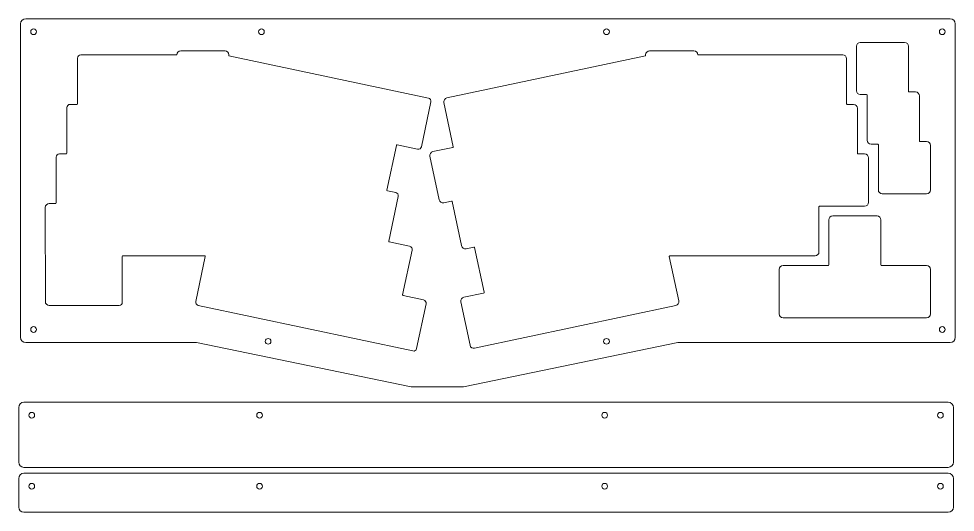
# Model space of a CAD drawing. Header units: centimetres. Extents: x -93 to 10, y -23 to 17.
# Drawn here: x -49.66 to -13.68, y -22.94 to -3.98 of the extents above; entities that cross this region are included whole.
import ezdxf

# ---------------------------------------------------------------- set-up
doc = ezdxf.new("R2010")
doc.units = ezdxf.units.CM
doc.header["$MEASUREMENT"] = 0
doc.layers.add('CASE_LAYER', color=7, linetype='Continuous')

msp = doc.modelspace()

# ---------------------------------------------------------------- linework, layer by layer
at = {"layer": 'CASE_LAYER', "lineweight": 9}
for points, knots in [([(-13.88426, -3.98496), (-13.7738, -3.98496), (-13.68426, -4.0745), (-13.68426, -4.18496), (-13.68426, -4.18496), (-13.68426, -16.22071), (-13.68426, -16.22071), (-13.68426, -16.33117), (-13.7738, -16.42071), (-13.88426, -16.42071), (-13.88426, -16.42071), (-24.3371, -16.42071), (-24.3371, -16.42071), (-24.3371, -16.42071), (-32.58326, -18.12091), (-32.58326, -18.12091), (-32.58326, -18.12091), (-34.58326, -18.12091), (-34.58326, -18.12091), (-34.58326, -18.12091), (-42.82943, -16.42071), (-42.82943, -16.42071), (-42.82943, -16.42071), (-49.393, -16.42071), (-49.393, -16.42071), (-49.50346, -16.42071), (-49.593, -16.33117), (-49.593, -16.22071), (-49.593, -16.22071), (-49.593, -4.18496), (-49.593, -4.18496), (-49.593, -4.0745), (-49.50346, -3.98496), (-49.393, -3.98496), (-49.393, -3.98496), (-13.88426, -3.98496), (-13.88426, -3.98496)], [0, 0, 0, 0, 0.08333333, 0.08333333, 0.08333333, 0.16666667, 0.16666667, 0.16666667, 0.25, 0.25, 0.25, 0.33333333, 0.33333333, 0.33333333, 0.41666667, 0.41666667, 0.41666667, 0.5, 0.5, 0.5, 0.58333333, 0.58333333, 0.58333333, 0.66666667, 0.66666667, 0.66666667, 0.75, 0.75, 0.75, 0.83333333, 0.83333333, 0.83333333, 0.91666667, 0.91666667, 0.91666667, 1, 1, 1, 1]), ([(-49.093, -4.59496), (-49.093, -4.59496), (-49.093, -4.59496), (-49.093, -4.59496), (-49.1535, -4.59496), (-49.203, -4.54546), (-49.203, -4.48496), (-49.203, -4.48496), (-49.203, -4.48496), (-49.203, -4.48496), (-49.203, -4.42446), (-49.1535, -4.37496), (-49.093, -4.37496), (-49.093, -4.37496), (-49.093, -4.37496), (-49.093, -4.37496), (-49.0325, -4.37496), (-48.983, -4.42446), (-48.983, -4.48496), (-48.983, -4.48496), (-48.983, -4.48496), (-48.983, -4.48496), (-48.983, -4.54546), (-49.0325, -4.59496), (-49.093, -4.59496)], [0, 0, 0, 0, 0.125, 0.125, 0.125, 0.25, 0.25, 0.25, 0.375, 0.375, 0.375, 0.5, 0.5, 0.5, 0.625, 0.625, 0.625, 0.75, 0.75, 0.75, 0.875, 0.875, 0.875, 1, 1, 1, 1]), ([(-40.3395, -4.59496), (-40.3395, -4.59496), (-40.3395, -4.59496), (-40.3395, -4.59496), (-40.4, -4.59496), (-40.4495, -4.54546), (-40.4495, -4.48496), (-40.4495, -4.48496), (-40.4495, -4.48496), (-40.4495, -4.48496), (-40.4495, -4.42446), (-40.4, -4.37496), (-40.3395, -4.37496), (-40.3395, -4.37496), (-40.3395, -4.37496), (-40.3395, -4.37496), (-40.279, -4.37496), (-40.2295, -4.42446), (-40.2295, -4.48496), (-40.2295, -4.48496), (-40.2295, -4.48496), (-40.2295, -4.48496), (-40.2295, -4.54546), (-40.279, -4.59496), (-40.3395, -4.59496)], [0, 0, 0, 0, 0.125, 0.125, 0.125, 0.25, 0.25, 0.25, 0.375, 0.375, 0.375, 0.5, 0.5, 0.5, 0.625, 0.625, 0.625, 0.75, 0.75, 0.75, 0.875, 0.875, 0.875, 1, 1, 1, 1]), ([(-27.08326, -4.59496), (-27.08326, -4.59496), (-27.08326, -4.59496), (-27.08326, -4.59496), (-27.14376, -4.59496), (-27.19326, -4.54546), (-27.19326, -4.48496), (-27.19326, -4.48496), (-27.19326, -4.48496), (-27.19326, -4.48496), (-27.19326, -4.42446), (-27.14376, -4.37496), (-27.08326, -4.37496), (-27.08326, -4.37496), (-27.08326, -4.37496), (-27.08326, -4.37496), (-27.02276, -4.37496), (-26.97326, -4.42446), (-26.97326, -4.48496), (-26.97326, -4.48496), (-26.97326, -4.48496), (-26.97326, -4.48496), (-26.97326, -4.54546), (-27.02276, -4.59496), (-27.08326, -4.59496)], [0, 0, 0, 0, 0.125, 0.125, 0.125, 0.25, 0.25, 0.25, 0.375, 0.375, 0.375, 0.5, 0.5, 0.5, 0.625, 0.625, 0.625, 0.75, 0.75, 0.75, 0.875, 0.875, 0.875, 1, 1, 1, 1]), ([(-14.18426, -4.59496), (-14.18426, -4.59496), (-14.18426, -4.59496), (-14.18426, -4.59496), (-14.24476, -4.59496), (-14.29426, -4.54546), (-14.29426, -4.48496), (-14.29426, -4.48496), (-14.29426, -4.48496), (-14.29426, -4.48496), (-14.29426, -4.42446), (-14.24476, -4.37496), (-14.18426, -4.37496), (-14.18426, -4.37496), (-14.18426, -4.37496), (-14.18426, -4.37496), (-14.12376, -4.37496), (-14.07426, -4.42446), (-14.07426, -4.48496), (-14.07426, -4.48496), (-14.07426, -4.48496), (-14.07426, -4.48496), (-14.07426, -4.54546), (-14.12376, -4.59496), (-14.18426, -4.59496)], [0, 0, 0, 0, 0.125, 0.125, 0.125, 0.25, 0.25, 0.25, 0.375, 0.375, 0.375, 0.5, 0.5, 0.5, 0.625, 0.625, 0.625, 0.75, 0.75, 0.75, 0.875, 0.875, 0.875, 1, 1, 1, 1]), ([(-16.63926, -10.55821), (-16.63926, -10.64105), (-16.5721, -10.70821), (-16.48925, -10.70821), (-16.48925, -10.70821), (-14.78426, -10.70821), (-14.78426, -10.70821), (-14.70141, -10.70821), (-14.63426, -10.64105), (-14.63426, -10.55821), (-14.63426, -10.55821), (-14.63426, -8.85322), (-14.63426, -8.85322), (-14.63426, -8.77037), (-14.70141, -8.70322), (-14.78425, -8.70321), (-14.78425, -8.70321), (-15.03664, -8.7032), (-15.03664, -8.7032), (-15.05023, -8.7032), (-15.06125, -8.69218), (-15.06125, -8.67859), (-15.06125, -8.67859), (-15.06125, -6.94821), (-15.06125, -6.94821), (-15.06125, -6.86537), (-15.12841, -6.79821), (-15.21125, -6.79821), (-15.21125, -6.79821), (-15.45347, -6.7982), (-15.45347, -6.7982), (-15.46729, -6.7982), (-15.4785, -6.787), (-15.4785, -6.77318), (-15.4785, -6.77318), (-15.4785, -5.04321), (-15.4785, -5.04321), (-15.4785, -4.96037), (-15.54565, -4.89321), (-15.6285, -4.89321), (-15.6285, -4.89321), (-17.33349, -4.89321), (-17.33349, -4.89321), (-17.41634, -4.89321), (-17.4835, -4.96037), (-17.4835, -5.04321), (-17.4835, -5.04321), (-17.4835, -6.74821), (-17.4835, -6.74821), (-17.4835, -6.83106), (-17.41632, -6.89823), (-17.33347, -6.89821), (-17.33347, -6.89821), (-17.09083, -6.89816), (-17.09083, -6.89816), (-17.07726, -6.89816), (-17.06625, -6.90917), (-17.06625, -6.92274), (-17.06625, -6.92274), (-17.06625, -8.65324), (-17.06625, -8.65324), (-17.06625, -8.73607), (-16.99909, -8.80322), (-16.91625, -8.80321), (-16.91625, -8.80321), (-16.66422, -8.80317), (-16.66422, -8.80317), (-16.65043, -8.80317), (-16.63926, -8.81435), (-16.63926, -8.82813), (-16.63926, -8.82813), (-16.63926, -10.55821), (-16.63926, -10.55821)], [0, 0, 0, 0, 0.04166667, 0.04166667, 0.04166667, 0.08333333, 0.08333333, 0.08333333, 0.125, 0.125, 0.125, 0.16666667, 0.16666667, 0.16666667, 0.20833333, 0.20833333, 0.20833333, 0.25, 0.25, 0.25, 0.29166667, 0.29166667, 0.29166667, 0.33333333, 0.33333333, 0.33333333, 0.375, 0.375, 0.375, 0.41666667, 0.41666667, 0.41666667, 0.45833333, 0.45833333, 0.45833333, 0.5, 0.5, 0.5, 0.54166667, 0.54166667, 0.54166667, 0.58333333, 0.58333333, 0.58333333, 0.625, 0.625, 0.625, 0.66666667, 0.66666667, 0.66666667, 0.70833333, 0.70833333, 0.70833333, 0.75, 0.75, 0.75, 0.79166667, 0.79166667, 0.79166667, 0.83333333, 0.83333333, 0.83333333, 0.875, 0.875, 0.875, 0.91666667, 0.91666667, 0.91666667, 0.95833333, 0.95833333, 0.95833333, 1, 1, 1, 1]), ([(-47.42759, -7.27441), (-47.42759, -7.27441), (-47.69397, -7.27446), (-47.69397, -7.27446), (-47.76302, -7.27447), (-47.819, -7.33046), (-47.819, -7.39951), (-47.819, -7.39951), (-47.819, -9.15394), (-47.819, -9.15394), (-47.819, -9.16802), (-47.83041, -9.17943), (-47.84449, -9.17944), (-47.84449, -9.17944), (-48.10049, -9.17946), (-48.10049, -9.17946), (-48.16955, -9.17947), (-48.22553, -9.23545), (-48.22553, -9.3045), (-48.22553, -9.3045), (-48.22553, -11.05967), (-48.22553, -11.05967), (-48.22553, -11.07332), (-48.23659, -11.08438), (-48.25024, -11.08438), (-48.25024, -11.08438), (-48.49297, -11.08442), (-48.49297, -11.08442), (-48.57582, -11.08442), (-48.64297, -11.15158), (-48.64297, -11.23442), (-48.64297, -11.23442), (-48.642, -14.84446), (-48.642, -14.84446), (-48.642, -14.9273), (-48.57484, -14.99446), (-48.492, -14.99446), (-48.492, -14.99446), (-45.80953, -14.99446), (-45.80953, -14.99446), (-45.74048, -14.99446), (-45.6845, -14.93848), (-45.6845, -14.86943), (-45.6845, -14.86943), (-45.6845, -13.11459), (-45.6845, -13.11459), (-45.6845, -13.10069), (-45.67323, -13.08942), (-45.65934, -13.08942), (-45.65934, -13.08942), (-42.52037, -13.08946), (-42.52037, -13.08946), (-42.50437, -13.08946), (-42.49243, -13.1042), (-42.49576, -13.11986), (-42.49576, -13.11986), (-42.86274, -14.84637), (-42.86274, -14.84637), (-42.8771, -14.91392), (-42.83398, -14.98031), (-42.76644, -14.99467), (-42.76644, -14.99467), (-34.52805, -16.74579), (-34.52805, -16.74579), (-34.46051, -16.76015), (-34.39411, -16.71703), (-34.37976, -16.64948), (-34.37976, -16.64948), (-34.01489, -14.9329), (-34.01489, -14.9329), (-34.00053, -14.86536), (-34.04365, -14.79896), (-34.11119, -14.7846), (-34.11119, -14.7846), (-34.89614, -14.61776), (-34.89614, -14.61776), (-34.90964, -14.61489), (-34.91825, -14.60163), (-34.91538, -14.58813), (-34.91538, -14.58813), (-34.5505, -12.8715), (-34.5505, -12.8715), (-34.53614, -12.80395), (-34.57926, -12.73756), (-34.6468, -12.7232), (-34.6468, -12.7232), (-35.43128, -12.55646), (-35.43128, -12.55646), (-35.44503, -12.55353), (-35.45381, -12.54001), (-35.45089, -12.52626), (-35.45089, -12.52626), (-35.08611, -10.81009), (-35.08611, -10.81009), (-35.07175, -10.74254), (-35.11487, -10.67615), (-35.18241, -10.66179), (-35.18241, -10.66179), (-35.50196, -10.59387), (-35.50196, -10.59387), (-35.51521, -10.59106), (-35.52367, -10.57803), (-35.52085, -10.56479), (-35.52085, -10.56479), (-35.15582, -8.84743), (-35.15582, -8.84743), (-35.15297, -8.83405), (-35.13983, -8.82552), (-35.12645, -8.82836), (-35.12645, -8.82836), (-34.34127, -8.99525), (-34.34127, -8.99525), (-34.27373, -9.00961), (-34.20734, -8.96649), (-34.19298, -8.89895), (-34.19298, -8.89895), (-33.82811, -7.18236), (-33.82811, -7.18236), (-33.81375, -7.11482), (-33.85687, -7.04842), (-33.92441, -7.03407), (-33.92441, -7.03407), (-41.58775, -5.40517), (-41.58775, -5.40517), (-41.58775, -5.40517), (-41.58775, -5.36942), (-41.58775, -5.36942), (-41.58775, -5.28658), (-41.65491, -5.21942), (-41.73775, -5.21942), (-41.73775, -5.21942), (-43.44275, -5.21942), (-43.44275, -5.21942), (-43.52559, -5.21942), (-43.59275, -5.28658), (-43.59275, -5.36942), (-43.59275, -5.36942), (-43.59275, -5.36946), (-43.59275, -5.36946), (-43.59275, -5.36946), (-47.27772, -5.36946), (-47.27772, -5.36946), (-47.34677, -5.36946), (-47.40275, -5.42544), (-47.40275, -5.49449), (-47.40275, -5.49449), (-47.40275, -7.24957), (-47.40275, -7.24957), (-47.40275, -7.26329), (-47.41387, -7.27441), (-47.42759, -7.27441)], [0, 0, 0, 0, 0.02, 0.02, 0.02, 0.04, 0.04, 0.04, 0.06, 0.06, 0.06, 0.08, 0.08, 0.08, 0.1, 0.1, 0.1, 0.12, 0.12, 0.12, 0.14, 0.14, 0.14, 0.16, 0.16, 0.16, 0.18, 0.18, 0.18, 0.2, 0.2, 0.2, 0.22, 0.22, 0.22, 0.24, 0.24, 0.24, 0.26, 0.26, 0.26, 0.28, 0.28, 0.28, 0.3, 0.3, 0.3, 0.32, 0.32, 0.32, 0.34, 0.34, 0.34, 0.36, 0.36, 0.36, 0.38, 0.38, 0.38, 0.4, 0.4, 0.4, 0.42, 0.42, 0.42, 0.44, 0.44, 0.44, 0.46, 0.46, 0.46, 0.48, 0.48, 0.48, 0.5, 0.5, 0.5, 0.52, 0.52, 0.52, 0.54, 0.54, 0.54, 0.56, 0.56, 0.56, 0.58, 0.58, 0.58, 0.6, 0.6, 0.6, 0.62, 0.62, 0.62, 0.64, 0.64, 0.64, 0.66, 0.66, 0.66, 0.68, 0.68, 0.68, 0.7, 0.7, 0.7, 0.72, 0.72, 0.72, 0.74, 0.74, 0.74, 0.76, 0.76, 0.76, 0.78, 0.78, 0.78, 0.8, 0.8, 0.8, 0.82, 0.82, 0.82, 0.84, 0.84, 0.84, 0.86, 0.86, 0.86, 0.88, 0.88, 0.88, 0.9, 0.9, 0.9, 0.92, 0.92, 0.92, 0.94, 0.94, 0.94, 0.96, 0.96, 0.96, 0.98, 0.98, 0.98, 1, 1, 1, 1]), ([(-24.42451, -14.99979), (-24.34348, -14.98257), (-24.29175, -14.90292), (-24.30898, -14.82188), (-24.30898, -14.82188), (-24.67073, -13.11999), (-24.67073, -13.11999), (-24.67407, -13.10427), (-24.66208, -13.08946), (-24.646, -13.08946), (-24.646, -13.08946), (-22.20427, -13.08946), (-22.20427, -13.08946), (-22.20427, -13.08946), (-21.93093, -13.08946), (-21.93093, -13.08946), (-21.93093, -13.08946), (-19.07047, -13.08946), (-19.07047, -13.08946), (-18.98763, -13.08946), (-18.92047, -13.0223), (-18.92047, -12.93946), (-18.92047, -12.93946), (-18.92047, -11.20929), (-18.92047, -11.20929), (-18.92047, -11.19553), (-18.90932, -11.18437), (-18.89555, -11.18437), (-18.89555, -11.18437), (-17.16553, -11.18442), (-17.16553, -11.18442), (-17.08268, -11.18442), (-17.01552, -11.11727), (-17.01552, -11.03442), (-17.01552, -11.03442), (-17.01552, -9.32942), (-17.01552, -9.32942), (-17.01552, -9.24658), (-17.08268, -9.17942), (-17.16552, -9.17942), (-17.16552, -9.17942), (-17.41796, -9.17941), (-17.41796, -9.17941), (-17.43152, -9.17941), (-17.4425, -9.16843), (-17.4425, -9.15487), (-17.4425, -9.15487), (-17.4425, -7.42448), (-17.4425, -7.42448), (-17.4425, -7.34164), (-17.50965, -7.27447), (-17.5925, -7.27446), (-17.5925, -7.27446), (-17.83462, -7.27442), (-17.83462, -7.27442), (-17.8485, -7.27442), (-17.85975, -7.26316), (-17.85975, -7.24928), (-17.85975, -7.24928), (-17.85975, -5.51946), (-17.85975, -5.51946), (-17.85975, -5.43662), (-17.92691, -5.36946), (-18.00975, -5.36946), (-18.00975, -5.36946), (-23.57475, -5.36946), (-23.57475, -5.36946), (-23.57475, -5.36946), (-23.57475, -5.36942), (-23.57475, -5.36942), (-23.57475, -5.28658), (-23.64191, -5.21942), (-23.72475, -5.21942), (-23.72475, -5.21942), (-25.42975, -5.21942), (-25.42975, -5.21942), (-25.51259, -5.21942), (-25.57975, -5.28658), (-25.57975, -5.36942), (-25.57975, -5.36942), (-25.57975, -5.40531), (-25.57975, -5.40531), (-25.57975, -5.40531), (-33.21767, -7.0288), (-33.21767, -7.0288), (-33.2987, -7.04603), (-33.35043, -7.12568), (-33.3332, -7.20671), (-33.3332, -7.20671), (-32.97343, -8.8993), (-32.97343, -8.8993), (-32.97061, -8.91259), (-32.97909, -8.92565), (-32.99238, -8.92848), (-32.99238, -8.92848), (-33.75329, -9.09021), (-33.75329, -9.09021), (-33.83432, -9.10744), (-33.88605, -9.18709), (-33.86882, -9.26812), (-33.86882, -9.26812), (-33.51433, -10.93586), (-33.51433, -10.93586), (-33.49711, -11.0169), (-33.41746, -11.06862), (-33.33643, -11.0514), (-33.33643, -11.0514), (-33.04139, -10.98869), (-33.04139, -10.98869), (-33.02809, -10.98586), (-33.01502, -10.99435), (-33.01219, -11.00765), (-33.01219, -11.00765), (-32.65242, -12.70022), (-32.65242, -12.70022), (-32.6352, -12.78125), (-32.55555, -12.83298), (-32.47451, -12.81576), (-32.47451, -12.81576), (-32.17955, -12.75306), (-32.17955, -12.75306), (-32.16621, -12.75022), (-32.1531, -12.75874), (-32.15026, -12.77208), (-32.15026, -12.77208), (-31.78531, -14.48902), (-31.78531, -14.48902), (-31.78244, -14.50253), (-31.79107, -14.51581), (-31.80457, -14.51868), (-31.80457, -14.51868), (-32.56508, -14.68033), (-32.56508, -14.68033), (-32.64611, -14.69755), (-32.69783, -14.77721), (-32.68061, -14.85824), (-32.68061, -14.85824), (-32.32612, -16.52598), (-32.32612, -16.52598), (-32.3089, -16.60701), (-32.22925, -16.65874), (-32.14821, -16.64151), (-32.14821, -16.64151), (-24.42451, -14.99979), (-24.42451, -14.99979)], [0, 0, 0, 0, 0.02083333, 0.02083333, 0.02083333, 0.04166667, 0.04166667, 0.04166667, 0.0625, 0.0625, 0.0625, 0.08333333, 0.08333333, 0.08333333, 0.10416667, 0.10416667, 0.10416667, 0.125, 0.125, 0.125, 0.14583333, 0.14583333, 0.14583333, 0.16666667, 0.16666667, 0.16666667, 0.1875, 0.1875, 0.1875, 0.20833333, 0.20833333, 0.20833333, 0.22916667, 0.22916667, 0.22916667, 0.25, 0.25, 0.25, 0.27083333, 0.27083333, 0.27083333, 0.29166667, 0.29166667, 0.29166667, 0.3125, 0.3125, 0.3125, 0.33333333, 0.33333333, 0.33333333, 0.35416667, 0.35416667, 0.35416667, 0.375, 0.375, 0.375, 0.39583333, 0.39583333, 0.39583333, 0.41666667, 0.41666667, 0.41666667, 0.4375, 0.4375, 0.4375, 0.45833333, 0.45833333, 0.45833333, 0.47916667, 0.47916667, 0.47916667, 0.5, 0.5, 0.5, 0.52083333, 0.52083333, 0.52083333, 0.54166667, 0.54166667, 0.54166667, 0.5625, 0.5625, 0.5625, 0.58333333, 0.58333333, 0.58333333, 0.60416667, 0.60416667, 0.60416667, 0.625, 0.625, 0.625, 0.64583333, 0.64583333, 0.64583333, 0.66666667, 0.66666667, 0.66666667, 0.6875, 0.6875, 0.6875, 0.70833333, 0.70833333, 0.70833333, 0.72916667, 0.72916667, 0.72916667, 0.75, 0.75, 0.75, 0.77083333, 0.77083333, 0.77083333, 0.79166667, 0.79166667, 0.79166667, 0.8125, 0.8125, 0.8125, 0.83333333, 0.83333333, 0.83333333, 0.85416667, 0.85416667, 0.85416667, 0.875, 0.875, 0.875, 0.89583333, 0.89583333, 0.89583333, 0.91666667, 0.91666667, 0.91666667, 0.9375, 0.9375, 0.9375, 0.95833333, 0.95833333, 0.95833333, 0.97916667, 0.97916667, 0.97916667, 1, 1, 1, 1]), ([(-14.78425, -15.47071), (-14.70141, -15.47071), (-14.63426, -15.40355), (-14.63426, -15.32071), (-14.63426, -15.32071), (-14.63426, -13.61571), (-14.63426, -13.61571), (-14.63426, -13.53287), (-14.70141, -13.46571), (-14.78425, -13.46571), (-14.78425, -13.46571), (-16.51472, -13.46571), (-16.51472, -13.46571), (-16.52827, -13.46571), (-16.53926, -13.45472), (-16.53926, -13.44117), (-16.53926, -13.44117), (-16.53926, -11.71071), (-16.53926, -11.71071), (-16.53926, -11.62787), (-16.60641, -11.56071), (-16.68925, -11.56071), (-16.68925, -11.56071), (-18.39426, -11.56071), (-18.39426, -11.56071), (-18.4771, -11.56071), (-18.54426, -11.62787), (-18.54426, -11.71071), (-18.54426, -11.71071), (-18.54426, -13.44095), (-18.54426, -13.44095), (-18.54426, -13.45462), (-18.55534, -13.46571), (-18.56902, -13.46571), (-18.56902, -13.46571), (-20.29926, -13.46571), (-20.29926, -13.46571), (-20.3821, -13.46571), (-20.44926, -13.53287), (-20.44926, -13.61571), (-20.44926, -13.61571), (-20.44926, -15.32071), (-20.44926, -15.32071), (-20.44926, -15.40355), (-20.3821, -15.47071), (-20.29926, -15.47071), (-20.29926, -15.47071), (-14.78425, -15.47071), (-14.78425, -15.47071)], [0, 0, 0, 0, 0.0625, 0.0625, 0.0625, 0.125, 0.125, 0.125, 0.1875, 0.1875, 0.1875, 0.25, 0.25, 0.25, 0.3125, 0.3125, 0.3125, 0.375, 0.375, 0.375, 0.4375, 0.4375, 0.4375, 0.5, 0.5, 0.5, 0.5625, 0.5625, 0.5625, 0.625, 0.625, 0.625, 0.6875, 0.6875, 0.6875, 0.75, 0.75, 0.75, 0.8125, 0.8125, 0.8125, 0.875, 0.875, 0.875, 0.9375, 0.9375, 0.9375, 1, 1, 1, 1]), ([(-49.093, -16.03071), (-49.093, -16.03071), (-49.093, -16.03071), (-49.093, -16.03071), (-49.1535, -16.03071), (-49.203, -15.98121), (-49.203, -15.92071), (-49.203, -15.92071), (-49.203, -15.92071), (-49.203, -15.92071), (-49.203, -15.86021), (-49.1535, -15.81071), (-49.093, -15.81071), (-49.093, -15.81071), (-49.093, -15.81071), (-49.093, -15.81071), (-49.0325, -15.81071), (-48.983, -15.86021), (-48.983, -15.92071), (-48.983, -15.92071), (-48.983, -15.92071), (-48.983, -15.92071), (-48.983, -15.98121), (-49.0325, -16.03071), (-49.093, -16.03071)], [0, 0, 0, 0, 0.125, 0.125, 0.125, 0.25, 0.25, 0.25, 0.375, 0.375, 0.375, 0.5, 0.5, 0.5, 0.625, 0.625, 0.625, 0.75, 0.75, 0.75, 0.875, 0.875, 0.875, 1, 1, 1, 1]), ([(-14.18426, -16.03071), (-14.18426, -16.03071), (-14.18426, -16.03071), (-14.18426, -16.03071), (-14.24476, -16.03071), (-14.29426, -15.98121), (-14.29426, -15.92071), (-14.29426, -15.92071), (-14.29426, -15.92071), (-14.29426, -15.92071), (-14.29426, -15.86021), (-14.24476, -15.81071), (-14.18426, -15.81071), (-14.18426, -15.81071), (-14.18426, -15.81071), (-14.18426, -15.81071), (-14.12376, -15.81071), (-14.07426, -15.86021), (-14.07426, -15.92071), (-14.07426, -15.92071), (-14.07426, -15.92071), (-14.07426, -15.92071), (-14.07426, -15.98121), (-14.12376, -16.03071), (-14.18426, -16.03071)], [0, 0, 0, 0, 0.125, 0.125, 0.125, 0.25, 0.25, 0.25, 0.375, 0.375, 0.375, 0.5, 0.5, 0.5, 0.625, 0.625, 0.625, 0.75, 0.75, 0.75, 0.875, 0.875, 0.875, 1, 1, 1, 1]), ([(-40.08326, -16.48458), (-40.08326, -16.48458), (-40.08326, -16.48458), (-40.08326, -16.48458), (-40.14376, -16.48458), (-40.19326, -16.43508), (-40.19326, -16.37458), (-40.19326, -16.37458), (-40.19326, -16.37458), (-40.19326, -16.37458), (-40.19326, -16.31408), (-40.14376, -16.26458), (-40.08326, -16.26458), (-40.08326, -16.26458), (-40.08326, -16.26458), (-40.08326, -16.26458), (-40.02276, -16.26458), (-39.97326, -16.31408), (-39.97326, -16.37458), (-39.97326, -16.37458), (-39.97326, -16.37458), (-39.97326, -16.37458), (-39.97326, -16.43508), (-40.02276, -16.48458), (-40.08326, -16.48458)], [0, 0, 0, 0, 0.125, 0.125, 0.125, 0.25, 0.25, 0.25, 0.375, 0.375, 0.375, 0.5, 0.5, 0.5, 0.625, 0.625, 0.625, 0.75, 0.75, 0.75, 0.875, 0.875, 0.875, 1, 1, 1, 1]), ([(-27.08326, -16.48458), (-27.08326, -16.48458), (-27.08326, -16.48458), (-27.08326, -16.48458), (-27.14376, -16.48458), (-27.19326, -16.43508), (-27.19326, -16.37458), (-27.19326, -16.37458), (-27.19326, -16.37458), (-27.19326, -16.37458), (-27.19326, -16.31408), (-27.14376, -16.26458), (-27.08326, -16.26458), (-27.08326, -16.26458), (-27.08326, -16.26458), (-27.08326, -16.26458), (-27.02276, -16.26458), (-26.97326, -16.31408), (-26.97326, -16.37458), (-26.97326, -16.37458), (-26.97326, -16.37458), (-26.97326, -16.37458), (-26.97326, -16.43508), (-27.02276, -16.48458), (-27.08326, -16.48458)], [0, 0, 0, 0, 0.125, 0.125, 0.125, 0.25, 0.25, 0.25, 0.375, 0.375, 0.375, 0.5, 0.5, 0.5, 0.625, 0.625, 0.625, 0.75, 0.75, 0.75, 0.875, 0.875, 0.875, 1, 1, 1, 1]), ([(-13.95551, -21.21424), (-13.95551, -21.21424), (-49.46425, -21.21424), (-49.46425, -21.21424), (-49.57471, -21.21424), (-49.66425, -21.1247), (-49.66425, -21.01424), (-49.66425, -21.01424), (-49.66425, -18.91424), (-49.66425, -18.91424), (-49.66425, -18.80379), (-49.57471, -18.71424), (-49.46425, -18.71424), (-49.46425, -18.71424), (-13.95551, -18.71424), (-13.95551, -18.71424), (-13.84505, -18.71424), (-13.75551, -18.80379), (-13.75551, -18.91424), (-13.75551, -18.91424), (-13.75551, -21.01424), (-13.75551, -21.01424), (-13.75551, -21.1247), (-13.84505, -21.21424), (-13.95551, -21.21424)], [0, 0, 0, 0, 0.125, 0.125, 0.125, 0.25, 0.25, 0.25, 0.375, 0.375, 0.375, 0.5, 0.5, 0.5, 0.625, 0.625, 0.625, 0.75, 0.75, 0.75, 0.875, 0.875, 0.875, 1, 1, 1, 1]), ([(-49.16425, -19.32424), (-49.16425, -19.32424), (-49.16425, -19.32424), (-49.16425, -19.32424), (-49.22475, -19.32424), (-49.27425, -19.27474), (-49.27425, -19.21424), (-49.27425, -19.21424), (-49.27425, -19.21424), (-49.27425, -19.21424), (-49.27425, -19.15374), (-49.22475, -19.10424), (-49.16425, -19.10424), (-49.16425, -19.10424), (-49.16425, -19.10424), (-49.16425, -19.10424), (-49.10375, -19.10424), (-49.05425, -19.15374), (-49.05425, -19.21424), (-49.05425, -19.21424), (-49.05425, -19.21424), (-49.05425, -19.21424), (-49.05425, -19.27474), (-49.10375, -19.32424), (-49.16425, -19.32424)], [0, 0, 0, 0, 0.125, 0.125, 0.125, 0.25, 0.25, 0.25, 0.375, 0.375, 0.375, 0.5, 0.5, 0.5, 0.625, 0.625, 0.625, 0.75, 0.75, 0.75, 0.875, 0.875, 0.875, 1, 1, 1, 1]), ([(-40.41075, -19.32424), (-40.41075, -19.32424), (-40.41075, -19.32424), (-40.41075, -19.32424), (-40.47125, -19.32424), (-40.52075, -19.27474), (-40.52075, -19.21424), (-40.52075, -19.21424), (-40.52075, -19.21424), (-40.52075, -19.21424), (-40.52075, -19.15374), (-40.47125, -19.10424), (-40.41075, -19.10424), (-40.41075, -19.10424), (-40.41075, -19.10424), (-40.41075, -19.10424), (-40.35025, -19.10424), (-40.30075, -19.15374), (-40.30075, -19.21424), (-40.30075, -19.21424), (-40.30075, -19.21424), (-40.30075, -19.21424), (-40.30075, -19.27474), (-40.35025, -19.32424), (-40.41075, -19.32424)], [0, 0, 0, 0, 0.125, 0.125, 0.125, 0.25, 0.25, 0.25, 0.375, 0.375, 0.375, 0.5, 0.5, 0.5, 0.625, 0.625, 0.625, 0.75, 0.75, 0.75, 0.875, 0.875, 0.875, 1, 1, 1, 1]), ([(-27.15451, -19.32424), (-27.15451, -19.32424), (-27.15451, -19.32424), (-27.15451, -19.32424), (-27.21501, -19.32424), (-27.26451, -19.27474), (-27.26451, -19.21424), (-27.26451, -19.21424), (-27.26451, -19.21424), (-27.26451, -19.21424), (-27.26451, -19.15374), (-27.21501, -19.10424), (-27.15451, -19.10424), (-27.15451, -19.10424), (-27.15451, -19.10424), (-27.15451, -19.10424), (-27.09401, -19.10424), (-27.04451, -19.15374), (-27.04451, -19.21424), (-27.04451, -19.21424), (-27.04451, -19.21424), (-27.04451, -19.21424), (-27.04451, -19.27474), (-27.09401, -19.32424), (-27.15451, -19.32424)], [0, 0, 0, 0, 0.125, 0.125, 0.125, 0.25, 0.25, 0.25, 0.375, 0.375, 0.375, 0.5, 0.5, 0.5, 0.625, 0.625, 0.625, 0.75, 0.75, 0.75, 0.875, 0.875, 0.875, 1, 1, 1, 1]), ([(-14.25551, -19.32424), (-14.25551, -19.32424), (-14.25551, -19.32424), (-14.25551, -19.32424), (-14.31601, -19.32424), (-14.36551, -19.27474), (-14.36551, -19.21424), (-14.36551, -19.21424), (-14.36551, -19.21424), (-14.36551, -19.21424), (-14.36551, -19.15374), (-14.31601, -19.10424), (-14.25551, -19.10424), (-14.25551, -19.10424), (-14.25551, -19.10424), (-14.25551, -19.10424), (-14.19501, -19.10424), (-14.14551, -19.15374), (-14.14551, -19.21424), (-14.14551, -19.21424), (-14.14551, -19.21424), (-14.14551, -19.21424), (-14.14551, -19.27474), (-14.19501, -19.32424), (-14.25551, -19.32424)], [0, 0, 0, 0, 0.125, 0.125, 0.125, 0.25, 0.25, 0.25, 0.375, 0.375, 0.375, 0.5, 0.5, 0.5, 0.625, 0.625, 0.625, 0.75, 0.75, 0.75, 0.875, 0.875, 0.875, 1, 1, 1, 1]), ([(-13.95551, -22.93929), (-13.95551, -22.93929), (-49.46425, -22.93929), (-49.46425, -22.93929), (-49.57471, -22.93929), (-49.66425, -22.84975), (-49.66425, -22.73929), (-49.66425, -22.73929), (-49.66425, -21.63929), (-49.66425, -21.63929), (-49.66425, -21.52883), (-49.57471, -21.43929), (-49.46425, -21.43929), (-49.46425, -21.43929), (-13.95551, -21.43929), (-13.95551, -21.43929), (-13.84505, -21.43929), (-13.75551, -21.52883), (-13.75551, -21.63929), (-13.75551, -21.63929), (-13.75551, -22.73929), (-13.75551, -22.73929), (-13.75551, -22.84975), (-13.84505, -22.93929), (-13.95551, -22.93929)], [0, 0, 0, 0, 0.125, 0.125, 0.125, 0.25, 0.25, 0.25, 0.375, 0.375, 0.375, 0.5, 0.5, 0.5, 0.625, 0.625, 0.625, 0.75, 0.75, 0.75, 0.875, 0.875, 0.875, 1, 1, 1, 1]), ([(-49.16425, -22.04929), (-49.16425, -22.04929), (-49.16425, -22.04929), (-49.16425, -22.04929), (-49.22475, -22.04929), (-49.27425, -21.99979), (-49.27425, -21.93929), (-49.27425, -21.93929), (-49.27425, -21.93929), (-49.27425, -21.93929), (-49.27425, -21.87879), (-49.22475, -21.82929), (-49.16425, -21.82929), (-49.16425, -21.82929), (-49.16425, -21.82929), (-49.16425, -21.82929), (-49.10375, -21.82929), (-49.05425, -21.87879), (-49.05425, -21.93929), (-49.05425, -21.93929), (-49.05425, -21.93929), (-49.05425, -21.93929), (-49.05425, -21.99979), (-49.10375, -22.04929), (-49.16425, -22.04929)], [0, 0, 0, 0, 0.125, 0.125, 0.125, 0.25, 0.25, 0.25, 0.375, 0.375, 0.375, 0.5, 0.5, 0.5, 0.625, 0.625, 0.625, 0.75, 0.75, 0.75, 0.875, 0.875, 0.875, 1, 1, 1, 1]), ([(-40.41075, -22.04929), (-40.41075, -22.04929), (-40.41075, -22.04929), (-40.41075, -22.04929), (-40.47125, -22.04929), (-40.52075, -21.99979), (-40.52075, -21.93929), (-40.52075, -21.93929), (-40.52075, -21.93929), (-40.52075, -21.93929), (-40.52075, -21.87879), (-40.47125, -21.82929), (-40.41075, -21.82929), (-40.41075, -21.82929), (-40.41075, -21.82929), (-40.41075, -21.82929), (-40.35025, -21.82929), (-40.30075, -21.87879), (-40.30075, -21.93929), (-40.30075, -21.93929), (-40.30075, -21.93929), (-40.30075, -21.93929), (-40.30075, -21.99979), (-40.35025, -22.04929), (-40.41075, -22.04929)], [0, 0, 0, 0, 0.125, 0.125, 0.125, 0.25, 0.25, 0.25, 0.375, 0.375, 0.375, 0.5, 0.5, 0.5, 0.625, 0.625, 0.625, 0.75, 0.75, 0.75, 0.875, 0.875, 0.875, 1, 1, 1, 1]), ([(-27.15451, -22.04929), (-27.15451, -22.04929), (-27.15451, -22.04929), (-27.15451, -22.04929), (-27.21501, -22.04929), (-27.26451, -21.99979), (-27.26451, -21.93929), (-27.26451, -21.93929), (-27.26451, -21.93929), (-27.26451, -21.93929), (-27.26451, -21.87879), (-27.21501, -21.82929), (-27.15451, -21.82929), (-27.15451, -21.82929), (-27.15451, -21.82929), (-27.15451, -21.82929), (-27.09401, -21.82929), (-27.04451, -21.87879), (-27.04451, -21.93929), (-27.04451, -21.93929), (-27.04451, -21.93929), (-27.04451, -21.93929), (-27.04451, -21.99979), (-27.09401, -22.04929), (-27.15451, -22.04929)], [0, 0, 0, 0, 0.125, 0.125, 0.125, 0.25, 0.25, 0.25, 0.375, 0.375, 0.375, 0.5, 0.5, 0.5, 0.625, 0.625, 0.625, 0.75, 0.75, 0.75, 0.875, 0.875, 0.875, 1, 1, 1, 1]), ([(-14.25551, -22.04929), (-14.25551, -22.04929), (-14.25551, -22.04929), (-14.25551, -22.04929), (-14.31601, -22.04929), (-14.36551, -21.99979), (-14.36551, -21.93929), (-14.36551, -21.93929), (-14.36551, -21.93929), (-14.36551, -21.93929), (-14.36551, -21.87879), (-14.31601, -21.82929), (-14.25551, -21.82929), (-14.25551, -21.82929), (-14.25551, -21.82929), (-14.25551, -21.82929), (-14.19501, -21.82929), (-14.14551, -21.87879), (-14.14551, -21.93929), (-14.14551, -21.93929), (-14.14551, -21.93929), (-14.14551, -21.93929), (-14.14551, -21.99979), (-14.19501, -22.04929), (-14.25551, -22.04929)], [0, 0, 0, 0, 0.125, 0.125, 0.125, 0.25, 0.25, 0.25, 0.375, 0.375, 0.375, 0.5, 0.5, 0.5, 0.625, 0.625, 0.625, 0.75, 0.75, 0.75, 0.875, 0.875, 0.875, 1, 1, 1, 1])]:
    msp.add_open_spline(points, degree=3, knots=knots, dxfattribs=at)

doc.saveas('drawing.dxf')
